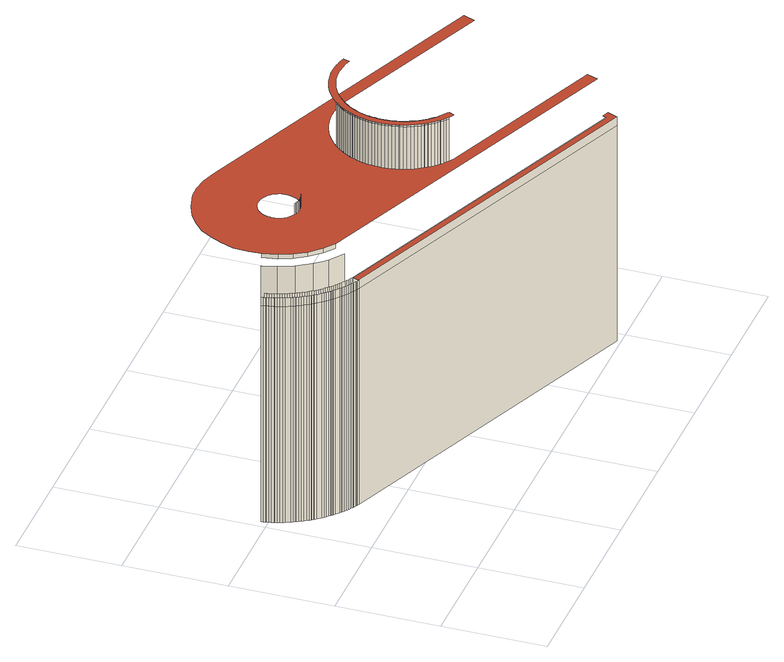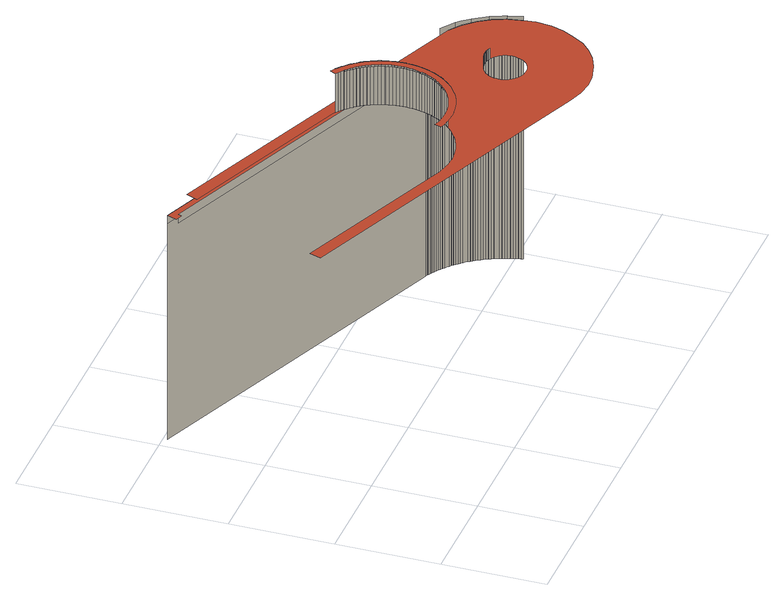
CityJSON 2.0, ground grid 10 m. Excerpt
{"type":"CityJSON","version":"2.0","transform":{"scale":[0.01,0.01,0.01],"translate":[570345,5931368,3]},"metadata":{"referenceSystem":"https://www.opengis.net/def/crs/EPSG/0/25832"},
"CityObjects":{
"building1":{"type":"Building","attributes":{"Grundfläche 2D":"911.904325","Grundhöhe NN":"3.570"},"geometry":[{"type":"MultiSurface","lod":"3","boundaries":[[[0,1,2,3]],[[1,0,4,5]],[[0,6,7,4]],[[1,8,9,2]],[[6,0,3,10]],[[8,1,5,11]],[[6,12,13,7]],[[14,8,11,15]],[[12,6,10,16]],[[8,14,17,9]],[[15,18,19,14]],[[14,19,20,17]],[[12,21,22,13]],[[21,12,16,23]],[[21,24,25,26,27,22]],[[28,25,24,21,23,29]],[[19,30,31,20]],[[30,19,18,32]],[[25,33,34,26]],[[33,25,28,35]],[[30,36,37,31]],[[36,30,32,38]],[[33,39,40,34]],[[36,41,42,37]],[[39,33,35,43]],[[41,36,38,44]],[[41,45,46,42]],[[45,41,44,47]],[[47,48,49,45]],[[45,49,50,46]],[[39,51,52,53,54,40]],[[55,56,52,51,39,43]],[[49,57,58,50]],[[57,49,48,59]],[[52,60,61,53]],[[60,52,56,62]],[[60,63,64,61]],[[63,60,62,65]],[[63,66,67,64]],[[66,63,65,68]],[[66,69,70,67]],[[69,66,68,71]],[[69,72,73,70]],[[72,69,71,74]],[[75,73,72,76]],[[76,72,74,77]],[[76,78,79,80,81,82,83,75]],[[84,85,80,79,78,76,77,86]],[[80,87,88,81]],[[87,80,85,89]],[[87,90,91,88]],[[90,87,89,92]],[[90,93,94,91]],[[93,90,92,95]],[[96,97,94,93]],[[96,93,95,98]],[[96,99,100,97]],[[99,96,98,101]],[[99,102,103,100]],[[102,99,101,104]],[[102,105,106,103]],[[105,102,104,107]],[[105,108,109,106]],[[108,105,107,110]],[[108,111,112,109]],[[111,108,110,113]],[[111,114,115,112]],[[114,111,113,116]],[[117,118,119,120]],[[117,120,121,122]],[[119,118,123,124,125]],[[126,122,121,127]],[[123,128,129,124]],[[127,130,131,126]],[[128,132,133,129]],[[134,135,131,130,136]],[[137,133,132,138]],[[138,139,140,137]],[[140,139,141,142,143]],[[114,144,145,146,147,148,149,150,151,152,153,115]],[[154,155,156,157,148,147,146,145,144,114,116,158]],[[141,159,160,142]],[[159,161,162,160]],[[161,163,164,162]],[[148,165,166,149]],[[165,148,157,167]],[[163,168,169,164]],[[165,170,171,166]],[[172,169,168,173]],[[170,165,167,174]],[[173,175,176,172]],[[170,177,178,171]],[[177,170,174,179]],[[180,181,182,183]],[[175,184,185,176]],[[177,186,187,188,189,178]],[[190,187,186,177,179,191]],[[192,193,183,182,194,195]],[[196,185,184,197]],[[187,198,199,188]],[[198,187,190,200]],[[197,201,202,196]],[[198,203,204,199]],[[203,198,200,205]],[[203,206,207,204]],[[202,201,208,209,210]],[[206,203,205,211]],[[206,212,213,207]],[[212,206,211,214]],[[208,215,216,209]],[[212,217,218,213]],[[217,212,214,219]],[[192,195,220,221]],[[215,222,223,216]],[[217,224,225,226,227,228,229,218]],[[230,231,226,225,224,217,219,232]],[[233,223,222,234]],[[234,235,236,233]],[[236,235,237,238,239]],[[240,227,226,241]],[[241,226,231,242]],[[241,243,244,240]],[[243,241,242,245]],[[246,238,237,247]],[[243,248,249,244]],[[248,243,245,250]],[[248,251,252,249]],[[251,248,250,253]],[[247,254,255,246]],[[256,257,258,221,220,259]],[[251,260,261,252]],[[260,251,253,262]],[[254,263,264,255]],[[260,265,266,267,268,261]],[[269,266,265,260,262,270]],[[263,271,272,264]],[[266,273,274,267]],[[273,266,269,275]],[[276,277,278,279]],[[271,280,281,272]],[[273,282,283,284,285,274]],[[279,278,286,287]],[[288,283,282,273,275,289]],[[283,290,291,284]],[[292,281,280,293]],[[290,283,288,294]],[[293,295,296,292]],[[290,297,298,291]],[[287,286,299,300]],[[297,290,294,301]],[[297,302,303,298]],[[302,297,301,304]],[[302,305,306,303]],[[305,302,304,307]],[[308,309,296,295,310,311]],[[305,312,313,306]],[[312,305,307,314]],[[257,256,315,316]],[[311,317,318,308]],[[312,319,320,313]],[[319,312,314,321]],[[319,322,323,320]],[[322,319,321,324]],[[318,317,325,326,327]],[[300,299,328,329]],[[330,331,326,325,332]],[[332,333,334,330]],[[334,333,335,336,337]],[[329,328,338,339]],[[340,341,342,343]],[[341,344,345,342]],[[344,346,347,345]],[[346,348,349,347]],[[348,350,351,349]],[[350,352,353,351]],[[352,354,355,353]],[[354,356,357,355]],[[356,358,359,357]],[[358,360,361,359]],[[360,362,363,361]],[[362,364,365,363]],[[364,366,367,365]],[[322,368,369,370,371,323]],[[372,369,368,322,324,373]],[[335,374,375,336]],[[376,377,378,379]],[[376,380,381,377]],[[377,381,382,383]],[[377,383,384,378]],[[383,385,386,384]],[[383,382,387,385]],[[385,388,389,386]],[[376,390,391,392,393,380]],[[385,387,394,388]],[[391,390,376,379,395,396]],[[397,398,392,391]],[[388,399,400,401,402,403,404,389]],[[397,391,396,405]],[[406,401,400,399,388,394,407,408]],[[401,409,410,402]],[[397,411,412,413,414,398]],[[401,406,415,409]],[[412,411,397,405,416,417]],[[409,418,419,420,421,410]],[[422,423,413,412]],[[419,418,409,415,424,425]],[[422,412,417,426]],[[419,427,428,420]],[[419,425,429,427]],[[422,430,431,432,433,423]],[[431,430,422,426,434,435]],[[427,436,437,428]],[[427,429,438,436]],[[436,439,440,437]],[[436,438,441,439]],[[432,431,442,443,444,445,446,447]],[[439,448,449,440]],[[444,443,442,431,435,450,451,452]],[[439,441,453,448]],[[454,455,445,444]],[[454,444,452,456]],[[448,457,458,449]],[[448,453,459,457]],[[460,461,455,454]],[[457,462,463,458]],[[460,454,456,464]],[[457,459,465,462]],[[466,467,461,460]],[[370,468,469,374,335,323,371]],[[466,460,464,470]],[[462,471,472,463]],[[462,465,473,471]],[[474,475,467,466]],[[471,476,477,472]],[[474,466,470,478]],[[471,473,479,476]],[[476,480,481,477]],[[476,479,482,480]],[[480,483,484,481]],[[474,485,486,487,488,475]],[[480,482,489,483]],[[486,485,474,478,490,491]],[[492,493,494,495]],[[495,496,497,492]],[[498,494,493,499]],[[483,500,501,484]],[[483,489,502,500]],[[496,503,504,497]],[[505,498,499,506]],[[503,507,508,504]],[[509,510,487,486]],[[511,505,506,512]],[[500,513,514,501]],[[509,486,491,515]],[[500,502,516,513]],[[507,517,518,508]],[[519,511,512,520]],[[521,522,510,509]],[[521,509,515,523]],[[513,524,525,514]],[[513,516,526,524]],[[517,527,528,518]],[[529,519,520,530]],[[531,532,522,521]],[[524,533,534,525]],[[531,521,523,535]],[[527,536,537,528]],[[524,526,538,533]],[[539,529,530,540]],[[533,541,542,534]],[[533,538,543,541]],[[536,544,545,537]],[[531,546,547,548,549,532]],[[550,539,540,551]],[[547,546,531,535,552,553]],[[541,554,555,542]],[[541,543,556,554]],[[544,557,558,545]],[[559,550,551,560]],[[547,561,562,563,564,548]],[[565,566,567,555,554,568]],[[562,561,547,553,569,570]],[[557,571,572,558]],[[565,568,554,556,573,574]],[[575,559,560,576]],[[571,577,578,572]],[[579,575,576,580]],[[563,562,581,582,583,584,585,586]],[[565,587,588,566]],[[583,582,581,562,570,589,590,591]],[[565,574,592,587]],[[577,593,594,578]],[[580,595,596,579]],[[597,598,584,583]],[[597,583,591,599]],[[593,600,601,594]],[[602,596,595,603]],[[604,605,598,597]],[[604,597,599,606]],[[601,600,607]],[[608,609,605,604]],[[608,604,606,610]],[[611,601,607,612]],[[613,614,609,608]],[[613,608,610,615]],[[612,616,617,611]],[[618,619,614,613]],[[618,613,615,620]],[[616,621,622,617]],[[279,287,300,329,339,623,624,625,626,627,628,629,592,574,573,556,543,538,526,516,502,489,482,479,473,465,459,453,441,438,429,425,424,415,406,408,407,394,387,382,381,380,393,392,398,414,413,423,433,432,447,446,445,455,461,467,475,488,487,510,522,532,549,548,564,563,586,585,584,598,605,609,614,619,630,631,632,633,634,635,636,637,638,639,640,641,642,643,644,645,646,647,648,649,650,651,652,653,654,655,656,657,658,659,660,661,662,663,664,665,666,667,668,669,670,671,672,673,674,675,676,677,678,679,680,681,682,683,684,685,686,687,688,689,690,691,692,693,694,695,696,697,698,699,700,701,702,703,276],[704,705,706,707,708,709,710,711,712,713,714,715,716,717,718,719,720,721,722,723,724,725,726,727,728,729,730,731,732,733,734,735,736,737,738,739,740,741,742,743,744,745,746,747,748,749,750,751,752,753,754,755,756,757,758,759,760,761,762,763,764,765,766,767,768,769,366,364,362,360,358,356,354,352,350,348,346,344,341,340,770,771,772,773,774,775,776,777,778,779,780,781,782,783,784,785,786,787,788]],[[618,789,790,631,630,619]],[[790,789,618,620,791,792]],[[793,622,621,794]],[[795,632,631,790]],[[795,790,792,796]],[[797,633,632,795]],[[794,798,799,793]],[[797,795,796,800]],[[801,634,633,797]],[[801,797,800,802]],[[798,803,804,799]],[[805,635,634,801]],[[805,801,802,806]],[[803,807,808,804]],[[805,809,810,637,636,635]],[[810,809,805,806,811,812]],[[807,813,814,808]],[[810,815,816,639,638,637]],[[816,815,810,812,817,818]],[[813,819,820,814]],[[816,821,822,641,640,639]],[[822,821,816,818,823,824]],[[825,826,827,828,829,830,831,832,833,834,835,836,837,838,839,840,841,842,843,844,845,846,847,848,849,850,851,852,853,854,855,856,857,858,859,860,861,862,863,864,865,866,867,868,869,824,823,818,817,812,811,806,802,800,796,792,791,620,615,610,606,599,591,590,589,570,569,553,552,535,523,515,491,490,478,470,464,456,452,451,450,435,434,426,417,416,405,396,395,379,378,384,386,389,404,403,402,410,421,420,428,437,440,449,458,463,472,477,481,484,501,514,525,534,542,555,567,566,588,870,871,872,873,874,875,876,877,878,603,595,580,576,560,551,540,530,520,512,506,499,493,492,497,504,508,518,528,537,545,558,572,578,594,601,611,617,622,793,799,804,808,814,820,879,880,881,882,883,884,885,886,887,888,889,890,891,892,893,894,895,896,897,898,899,900,901,902,903,904,905,906]],[[879,820,819,907]],[[907,908,880,879]],[[908,909,881,880]],[[909,910,882,881]]],"semantics":{"surfaces":[{"type":"WallSurface"},{"type":"RoofSurface"}],"values":[0,0,0,0,0,0,0,0,0,0,0,0,0,0,0,0,0,0,0,0,0,0,0,0,0,0,0,0,0,0,0,0,0,0,0,0,0,0,0,0,0,0,0,0,0,0,0,0,0,0,0,0,0,0,0,0,0,0,0,0,0,0,0,0,0,0,0,0,0,0,0,0,0,0,0,0,0,0,0,0,0,0,0,0,0,0,0,0,0,0,0,0,0,0,0,0,0,0,0,0,0,0,0,0,0,0,0,0,0,0,0,0,0,0,0,0,0,0,0,0,0,0,0,0,0,0,0,0,0,0,0,0,0,0,0,0,0,0,0,0,0,0,0,0,0,0,0,0,0,0,0,0,0,0,0,0,0,0,0,0,0,0,0,0,0,0,0,0,0,0,0,0,0,0,0,0,0,0,0,0,0,0,0,0,0,0,0,0,0,0,0,0,0,0,0,0,0,0,0,0,0,0,0,0,0,0,0,0,0,0,0,0,0,0,0,0,0,0,0,0,0,0,0,0,0,0,0,0,1,0,0,0,0,0,0,0,0,0,0,0,0,0,0,0,0,0,0,0,0,0,0,0,0,0,0,0,0,0,0,0,0,0,0,0,0,0,0,0,0,0,0,0,0,0,0,0,0,0,0,0,0,0,0,0,0,0,0,0,0,0,0,0,0,0,0,0,0,0,0,0,0,0,0,0,0,0,0,0,0,1,0,0,0,0,0,0,0,0,0,0,0,0,0,0,0,0,0,0,0,0,0,0,1,0,0,0,0]}}]}
},
"vertices":[
[113,1955,2352],[113,1956,2352],[113,1956,57],[113,1955,57],[113,1955,2440],[113,1956,2440],[120,1933,2352],[120,1933,2440],[106,1978,2352],[106,1978,57],[120,1933,57],[106,1978,2440],[120,1932,2352],[120,1932,2440],[106,1979,2352],[106,1979,2440],[120,1932,57],[106,1979,57],[100,2001,2440],[100,2001,2352],[100,2001,57],[127,1910,2352],[127,1910,2440],[127,1910,57],[128,1909,2352],[135,1888,2352],[135,1888,2440],[128,1909,2440],[135,1888,57],[128,1909,57],[95,2024,2352],[95,2024,57],[95,2024,2440],[136,1887,2352],[136,1887,2440],[136,1887,57],[95,2025,2352],[95,2025,57],[95,2025,2440],[144,1865,2352],[144,1865,2440],[90,2047,2352],[90,2047,57],[144,1865,57],[90,2047,2440],[90,2048,2352],[90,2048,57],[90,2048,2440],[85,2070,2440],[85,2070,2352],[85,2070,57],[154,1843,2352],[163,1822,2352],[163,1822,2440],[154,1843,2440],[154,1843,57],[163,1822,57],[85,2071,2352],[85,2071,57],[85,2071,2440],[164,1821,2352],[164,1821,2440],[164,1821,57],[173,1800,2352],[173,1800,2440],[173,1800,57],[174,1799,2352],[174,1799,2440],[174,1799,57],[184,1779,2352],[184,1779,2440],[184,1779,57],[185,1778,2352],[185,1778,2440],[185,1778,57],[195,1758,2440],[195,1758,2352],[195,1758,57],[196,1757,2352],[207,1737,2352],[208,1736,2352],[208,1736,2440],[207,1737,2440],[196,1757,2440],[207,1737,57],[208,1736,57],[196,1757,57],[219,1717,2352],[219,1717,2440],[219,1717,57],[220,1716,2352],[220,1716,2440],[220,1716,57],[232,1696,2352],[232,1696,2440],[232,1696,57],[245,1677,2352],[245,1677,2440],[245,1677,57],[245,1676,2352],[245,1676,2440],[245,1676,57],[258,1657,2352],[258,1657,2440],[258,1657,57],[259,1657,2352],[259,1657,2440],[259,1657,57],[272,1638,2352],[272,1638,2440],[272,1638,57],[273,1638,2352],[273,1638,2440],[273,1638,57],[287,1620,2352],[287,1620,2440],[287,1620,57],[178,1975,2440],[185,1954,2440],[184,1956,2352],[178,1975,2352],[172,1996,2352],[172,1996,2440],[192,1933,2440],[192,1933,2352],[185,1954,2352],[166,2018,2440],[166,2018,2352],[199,1912,2440],[199,1912,2352],[161,2039,2352],[161,2039,2440],[207,1891,2440],[207,1891,2352],[156,2062,2352],[157,2061,2440],[157,2061,2352],[216,1871,2352],[216,1871,2440],[225,1850,2440],[225,1850,2352],[235,1830,2440],[235,1830,2352],[226,1849,2352],[287,1619,2352],[301,1602,2352],[302,1601,2352],[317,1584,2352],[317,1583,2352],[317,1583,2440],[317,1584,2440],[302,1601,2440],[301,1602,2440],[287,1619,2440],[301,1602,57],[302,1601,57],[317,1584,57],[317,1583,57],[287,1619,57],[245,1810,2440],[245,1810,2352],[255,1791,2440],[255,1791,2352],[266,1771,2440],[266,1771,2352],[332,1566,2352],[332,1566,2440],[332,1566,57],[278,1752,2440],[278,1752,2352],[348,1550,2352],[348,1550,2440],[289,1733,2352],[289,1733,2440],[348,1550,57],[302,1715,2440],[302,1715,2352],[348,1549,2352],[348,1549,2440],[348,1549,57],[185,2106,2705],[185,2106,2352],[222,1970,2352],[222,1970,2705],[314,1697,2440],[314,1697,2352],[364,1533,2352],[364,1532,2352],[364,1532,2440],[364,1533,2440],[364,1532,57],[364,1533,57],[282,1820,2705],[239,1928,2705],[239,1928,2352],[282,1820,2352],[327,1679,2352],[327,1679,2440],[380,1517,2352],[380,1517,2440],[380,1517,57],[340,1662,2440],[338,1666,2352],[381,1516,2352],[381,1516,2440],[381,1516,57],[396,1501,2352],[396,1501,2440],[354,1645,2440],[354,1645,2352],[340,1662,2352],[396,1501,57],[397,1501,2352],[397,1501,2440],[397,1501,57],[368,1628,2440],[368,1628,2352],[413,1486,2352],[413,1486,2440],[413,1486,57],[372,1680,2352],[372,1680,2705],[382,1612,2440],[382,1612,2352],[414,1486,2352],[431,1471,2352],[448,1457,2352],[448,1457,2440],[431,1471,2440],[414,1486,2440],[431,1471,57],[448,1457,57],[414,1486,57],[397,1596,2352],[397,1596,2440],[412,1581,2440],[412,1581,2352],[427,1566,2440],[427,1566,2352],[413,1580,2352],[465,1443,2440],[465,1443,2352],[465,1443,57],[466,1443,2352],[466,1443,2440],[466,1443,57],[443,1551,2352],[443,1551,2440],[483,1430,2352],[483,1430,2440],[483,1430,57],[484,1429,2352],[484,1429,2440],[484,1429,57],[458,1537,2440],[458,1537,2352],[474,1564,2352],[474,1564,2705],[439,1604,2705],[439,1604,2352],[501,1417,2352],[501,1417,2440],[501,1417,57],[474,1524,2440],[474,1524,2352],[502,1417,2352],[519,1405,2352],[519,1405,2440],[502,1417,2440],[519,1405,57],[502,1417,57],[491,1510,2440],[491,1510,2352],[520,1404,2352],[520,1404,2440],[520,1404,57],[313,2143,2751],[313,2143,2705],[340,2000,2705],[340,2000,2751],[507,1497,2440],[507,1497,2352],[537,1393,2352],[538,1392,2352],[538,1392,2440],[537,1393,2440],[393,1877,2705],[393,1877,2751],[538,1392,57],[537,1393,57],[556,1381,2352],[556,1381,2440],[523,1485,2352],[523,1485,2440],[556,1381,57],[540,1473,2440],[540,1473,2352],[574,1370,2352],[574,1370,2440],[463,1763,2705],[463,1763,2751],[574,1370,57],[575,1370,2352],[575,1370,2440],[575,1370,57],[593,1360,2352],[593,1360,2440],[593,1360,57],[574,1450,2352],[557,1461,2352],[557,1461,2440],[574,1450,2440],[611,1350,2352],[611,1350,2440],[611,1350,57],[615,1468,2352],[615,1468,2705],[591,1440,2440],[588,1442,2352],[612,1350,2352],[612,1350,2440],[612,1350,57],[630,1340,2352],[630,1340,2440],[630,1340,57],[608,1429,2440],[607,1430,2352],[591,1440,2352],[565,1656,2705],[565,1656,2751],[626,1420,2352],[608,1429,2352],[626,1420,2440],[643,1410,2440],[641,1412,2352],[659,1402,2440],[659,1402,2352],[643,1410,2352],[672,1574,2705],[672,1574,2751],[1003,2073,2751],[1016,2067,2751],[1016,2067,2866],[1003,2073,2866],[1029,2062,2751],[1029,2062,2866],[1043,2059,2751],[1043,2059,2866],[1056,2056,2751],[1056,2056,2866],[1070,2054,2751],[1070,2054,2866],[1084,2054,2751],[1084,2054,2866],[1097,2054,2751],[1097,2054,2866],[1110,2055,2751],[1110,2055,2866],[1123,2057,2751],[1123,2057,2866],[1136,2060,2751],[1136,2060,2866],[1148,2063,2751],[1148,2063,2866],[1159,2067,2751],[1159,2067,2866],[1170,2072,2751],[1170,2072,2866],[634,1339,2352],[3884,38,2352],[3884,38,2440],[634,1339,2440],[3884,38,57],[634,1339,57],[3842,127,2440],[3842,127,2352],[2004,1436,3202],[2005,1434,3202],[2005,1434,3217],[2004,1436,3217],[2004,1436,2751],[2005,1434,2751],[2013,1405,2751],[2013,1405,3202],[2013,1405,3217],[2014,1403,3202],[2014,1403,3217],[2014,1403,2751],[2024,1374,3202],[2024,1374,3217],[1997,1465,3202],[1996,1467,3202],[1996,1467,2751],[1997,1465,2751],[2024,1374,2751],[1997,1465,3217],[1996,1467,3217],[1990,1499,3202],[1990,1499,2751],[2025,1373,3202],[2036,1345,3202],[2037,1343,3202],[2037,1343,3217],[2036,1345,3217],[2025,1373,3217],[1990,1499,3217],[2037,1343,2751],[2025,1373,2751],[2036,1345,2751],[2050,1315,3202],[2050,1315,3217],[1985,1529,3202],[1985,1530,3202],[1985,1530,2751],[1985,1529,2751],[2050,1315,2751],[1985,1529,3217],[1985,1530,3217],[2051,1314,3202],[2065,1287,3202],[2065,1287,3217],[2051,1314,3217],[1982,1560,3202],[1982,1560,2751],[2051,1314,2751],[2065,1287,2751],[1982,1560,3217],[2066,1286,3202],[2066,1286,3217],[2066,1286,2751],[1982,1562,3202],[1980,1592,3202],[1980,1592,2751],[1982,1562,2751],[1982,1562,3217],[1980,1592,3217],[2081,1259,3202],[2081,1259,3217],[2081,1259,2751],[2082,1258,3202],[2082,1258,3217],[2082,1258,2751],[1980,1594,3202],[1980,1624,3202],[1980,1625,3202],[1980,1625,2751],[1980,1624,2751],[1980,1594,2751],[2098,1233,3202],[2098,1233,3217],[1980,1594,3217],[1980,1624,3217],[1980,1625,3217],[2098,1233,2751],[1980,1627,3202],[1980,1627,2751],[1980,1627,3217],[2099,1232,3202],[2099,1232,3217],[2099,1232,2751],[1981,1656,3202],[1981,1656,2751],[2117,1207,3202],[2117,1207,3217],[1981,1656,3217],[2117,1207,2751],[1981,1658,3202],[1981,1658,2751],[3923,137,2440],[3857,163,2440],[1981,1658,3217],[2118,1206,3202],[2118,1206,3217],[2118,1206,2751],[1984,1687,3202],[1984,1687,2751],[2136,1183,3202],[2136,1183,3217],[1984,1687,3217],[2136,1183,2751],[2137,1182,3202],[2137,1182,3217],[2137,1182,2751],[2157,1159,3202],[2157,1159,3217],[1988,1718,3202],[1988,1719,3202],[1988,1719,2751],[1988,1718,2751],[2157,1159,2751],[1988,1718,3217],[1988,1719,3217],[2067,1453,3217],[2075,1425,3217],[2075,1425,3202],[2067,1453,3202],[2060,1481,3202],[2060,1481,3217],[2085,1398,3202],[2085,1398,3217],[2158,1158,3202],[2158,1158,3217],[2158,1158,2751],[2054,1510,3202],[2054,1510,3217],[2096,1371,3202],[2096,1371,3217],[2050,1538,3202],[2050,1538,3217],[1993,1747,3202],[1993,1747,2751],[2108,1344,3202],[2108,1344,3217],[2178,1137,3202],[2178,1137,3217],[1993,1747,3217],[2178,1137,2751],[2047,1567,3202],[2047,1567,3217],[2122,1319,3202],[2122,1319,3217],[1994,1749,3202],[1994,1749,2751],[1994,1749,3217],[2179,1136,3202],[2179,1136,3217],[2179,1136,2751],[2045,1596,3202],[2045,1596,3217],[2136,1294,3202],[2136,1294,3217],[2000,1777,3202],[2000,1777,2751],[2200,1116,3202],[2200,1116,3217],[2000,1777,3217],[2045,1624,3202],[2045,1624,3217],[2200,1116,2751],[2152,1270,3202],[2152,1270,3217],[2201,1116,3202],[2201,1116,3217],[2201,1116,2751],[2046,1652,3202],[2046,1652,3217],[2000,1778,3202],[2008,1805,3202],[2008,1805,2751],[2000,1778,2751],[2169,1247,3202],[2169,1247,3217],[2000,1778,3217],[2008,1805,3217],[2222,1097,3202],[2222,1097,3217],[2222,1097,2751],[2049,1680,3202],[2049,1680,3217],[2186,1225,3202],[2186,1225,3217],[2008,1807,3202],[2017,1833,3202],[2017,1833,2751],[2008,1807,2751],[2246,1078,3202],[2246,1078,3217],[2223,1096,3217],[2223,1096,3202],[2008,1807,3217],[2017,1833,3217],[2052,1708,3202],[2052,1708,3217],[2223,1096,2751],[2246,1078,2751],[2205,1204,3202],[2205,1204,3217],[2057,1735,3202],[2057,1735,3217],[2224,1183,3202],[2224,1183,3217],[2017,1834,3202],[2027,1860,3202],[2027,1862,3202],[2027,1862,2751],[2027,1860,2751],[2017,1834,2751],[2269,1061,3202],[2269,1061,3217],[2017,1834,3217],[2027,1860,3217],[2027,1862,3217],[2269,1061,2751],[2063,1761,3202],[2063,1761,3217],[2244,1165,3217],[2244,1165,3202],[2038,1886,3202],[2038,1886,2751],[2038,1886,3217],[2070,1787,3202],[2070,1787,3217],[2264,1147,3202],[2264,1147,3217],[2038,1888,3202],[2038,1888,2751],[2038,1888,3217],[2071,1789,3202],[2049,1912,3202],[2049,1912,2751],[2049,1912,3217],[2078,1812,3217],[2078,1812,3202],[2050,1913,3202],[2050,1913,2751],[2050,1913,3217],[2087,1836,3202],[2087,1836,3217],[2063,1938,3202],[2063,1938,2751],[2063,1938,3217],[2097,1860,3202],[2097,1860,3217],[3960,250,2751],[4004,360,2751],[2321,1029,2751],[2318,1031,2751],[2294,1045,2751],[2293,1045,2751],[2270,1060,2751],[2064,1939,2751],[2077,1963,2751],[2078,1964,2751],[2093,1988,2751],[2094,1989,2751],[2110,2012,2751],[2111,2014,2751],[2129,2037,2751],[2130,2038,2751],[2149,2060,2751],[2150,2061,2751],[2170,2083,2751],[2171,2084,2751],[2192,2105,2751],[2193,2106,2751],[2216,2126,2751],[2217,2127,2751],[2240,2146,2751],[2242,2147,2751],[2266,2165,2751],[2267,2166,2751],[2293,2183,2751],[2294,2183,2751],[2320,2199,2751],[2321,2200,2751],[2348,2214,2751],[2350,2215,2751],[2378,2228,2751],[2379,2229,2751],[2407,2241,2751],[2409,2241,2751],[2438,2252,2751],[2439,2252,2751],[2468,2261,2751],[2470,2262,2751],[2499,2269,2751],[2501,2270,2751],[2531,2276,2751],[2532,2276,2751],[2562,2281,2751],[2564,2281,2751],[2593,2284,2751],[2595,2285,2751],[2624,2287,2751],[2626,2287,2751],[2655,2287,2751],[2657,2287,2751],[2686,2286,2751],[2688,2286,2751],[2718,2284,2751],[2746,2281,2751],[2748,2280,2751],[2775,2276,2751],[2777,2276,2751],[2804,2270,2751],[2805,2270,2751],[2832,2263,2751],[2833,2263,2751],[2859,2255,2751],[2863,2253,2751],[4500,1591,2751],[4544,1706,2751],[1400,2969,2751],[1255,3017,2751],[1119,3036,2751],[998,3030,2751],[822,2987,2751],[695,2933,2751],[592,2861,2751],[492,2770,2751],[416,2657,2751],[358,2543,2751],[315,2413,2751],[301,2264,2751],[896,2275,2751],[898,2287,2751],[901,2299,2751],[905,2312,2751],[909,2324,2751],[915,2336,2751],[922,2347,2751],[929,2359,2751],[938,2370,2751],[947,2380,2751],[957,2390,2751],[967,2399,2751],[978,2407,2751],[990,2415,2751],[1003,2421,2751],[1015,2427,2751],[1028,2432,2751],[1041,2435,2751],[1054,2438,2751],[1067,2440,2751],[1079,2441,2751],[1092,2441,2751],[1104,2440,2751],[1116,2439,2751],[1127,2437,2751],[1138,2434,2751],[1149,2431,2751],[1159,2427,2751],[1169,2423,2751],[1178,2418,2751],[1188,2413,2751],[1198,2406,2751],[1207,2399,2751],[1217,2391,2751],[1226,2383,2751],[1234,2373,2751],[1243,2363,2751],[1250,2352,2751],[1257,2341,2751],[1263,2329,2751],[1269,2316,2751],[1273,2303,2751],[1277,2289,2751],[1279,2275,2751],[1281,2262,2751],[1281,2248,2751],[1281,2234,2751],[1279,2220,2751],[1277,2207,2751],[1274,2197,2751],[1274,2194,2751],[1269,2181,2751],[1265,2169,2751],[1259,2158,2751],[1255,2151,2751],[1253,2147,2751],[1251,2143,2751],[1246,2137,2751],[1239,2127,2751],[1232,2118,2751],[1224,2110,2751],[1216,2102,2751],[1208,2096,2751],[1199,2089,2751],[1190,2083,2751],[1180,2077,2751],[991,2079,2751],[979,2087,2751],[968,2095,2751],[958,2104,2751],[948,2113,2751],[939,2123,2751],[931,2133,2751],[924,2143,2751],[918,2154,2751],[912,2165,2751],[907,2176,2751],[903,2187,2751],[900,2198,2751],[898,2208,2751],[896,2219,2751],[895,2229,2751],[894,2241,2751],[894,2252,2751],[894,2263,2751],[2064,1939,3202],[2077,1963,3202],[2064,1939,3217],[2077,1963,3217],[2108,1883,3217],[2108,1883,3202],[2078,1964,3202],[2078,1964,3217],[2093,1988,3202],[2120,1906,3202],[2120,1906,3217],[2093,1988,3217],[2094,1989,3202],[2094,1989,3217],[2133,1929,3202],[2133,1929,3217],[2110,2012,3202],[2110,2012,3217],[2147,1952,3202],[2147,1952,3217],[2111,2014,3202],[2129,2037,3202],[2111,2014,3217],[2129,2037,3217],[2163,1974,3202],[2163,1974,3217],[2130,2038,3202],[2149,2060,3202],[2130,2038,3217],[2149,2060,3217],[2180,1996,3202],[2180,1996,3217],[2150,2061,3202],[2170,2083,3202],[2150,2061,3217],[2170,2083,3217],[2832,2263,3217],[2805,2270,3217],[2804,2270,3217],[2777,2276,3217],[2775,2276,3217],[2748,2280,3217],[2746,2281,3217],[2718,2284,3217],[2688,2286,3217],[2686,2286,3217],[2657,2287,3217],[2655,2287,3217],[2626,2287,3217],[2624,2287,3217],[2595,2285,3217],[2593,2284,3217],[2564,2281,3217],[2562,2281,3217],[2532,2276,3217],[2531,2276,3217],[2501,2270,3217],[2499,2269,3217],[2470,2262,3217],[2468,2261,3217],[2439,2252,3217],[2438,2252,3217],[2409,2241,3217],[2407,2241,3217],[2379,2229,3217],[2378,2228,3217],[2350,2215,3217],[2348,2214,3217],[2321,2200,3217],[2320,2199,3217],[2294,2183,3217],[2293,2183,3217],[2267,2166,3217],[2266,2165,3217],[2242,2147,3217],[2240,2146,3217],[2217,2127,3217],[2216,2126,3217],[2193,2106,3217],[2192,2105,3217],[2171,2084,3217],[2270,1060,3217],[2293,1045,3217],[2294,1045,3217],[2318,1031,3217],[2342,1082,3217],[2342,1083,3217],[2328,1100,3217],[2306,1115,3217],[2285,1130,3217],[2198,2017,3217],[2217,2037,3217],[2237,2057,3217],[2258,2076,3217],[2280,2094,3217],[2303,2111,3217],[2327,2128,3217],[2352,2142,3217],[2378,2156,3217],[2404,2169,3217],[2431,2180,3217],[2458,2190,3217],[2486,2199,3217],[2514,2206,3217],[2543,2212,3217],[2571,2216,3217],[2599,2220,3217],[2627,2221,3217],[2655,2222,3217],[2683,2221,3217],[2710,2219,3217],[2737,2216,3217],[2764,2212,3217],[2789,2207,3217],[2815,2200,3217],[2838,2193,3217],[2859,2255,3217],[2833,2263,3217],[2198,2017,3202],[2217,2037,3202],[2237,2057,3202],[2258,2076,3202]
]}
